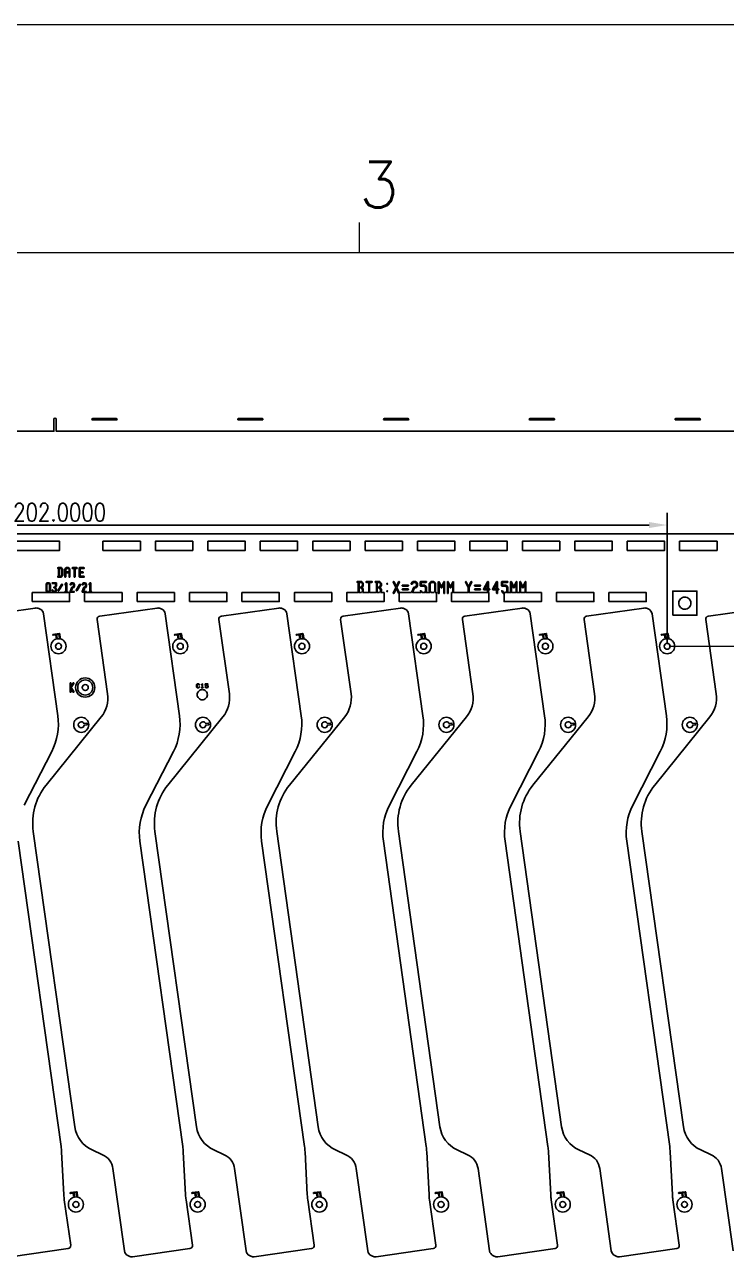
# Model space of a CAD drawing. Header units: millimetres. Extents: x 236 to 1271, y 167 to 899.
# Drawn here: x 525 to 641.4, y 693.9 to 898.9 of the extents above; entities that cross this region are included whole.
import ezdxf

# ---------------------------------------------------------------- set-up
doc = ezdxf.new("R2010")
doc.units = ezdxf.units.MM
doc.header["$LTSCALE"] = 23.1
doc.header["$PDMODE"] = 3
doc.header["$PDSIZE"] = 6
doc.layers.get('0').update_dxf_attribs({"linetype": 'CONTINUOUS'})
doc.layers.get('Defpoints').update_dxf_attribs({"linetype": 'CONTINUOUS'})
doc.layers.add('0PAPERF', color=2, linetype='CONTINUOUS', lineweight=0, plot=False)
doc.layers.add('尺寸線', color=3, linetype='CONTINUOUS', lineweight=0)
doc.styles.add('SIMPLEX', font='simplex.shx')
doc.styles.get("Standard").update_dxf_attribs({"font": 'simplex.shx', "width": 0.8})
doc.dimstyles.get("Standard").update_dxf_attribs({"dimtxt": 3, "dimasz": 3, "dimexe": 2, "dimexo": 0.35, "dimtad": 1, "dimdec": 4, "dimzin": 0, "dimdsep": 46, "dimtxsty": 'Standard', "dimcen": 0.09, "dimazin": 0, "dimtp": 0.01, "dimtm": 0.01, "dimtfac": 1, "dimtofl": 0, "dimtmove": 0, "dimatfit": 3, "dimfxl": 0, "dimtolj": 1, "dimtzin": 0, "dimarcsym": 0})

# ---------------------------------------------------------------- blocks, each defined once
blk = doc.blocks.new('*D5')
at = {"layer": 'Defpoints', "color": 0}
for p in [(631.63, 795.8), (686.58, 795.65), (630.49, 367.1)]:
    blk.add_point(p, dxfattribs=at)
at = {"layer": '尺寸線', "color": 0, "lineweight": -2}
for p, q in [((631.98, 795.79), (688.58, 795.64)), ((685.44, 369.95), (686.57, 792.65)), ((630.84, 367.1), (687.43, 366.95))]:
    blk.add_line(p, q, dxfattribs=at)
at = {"layer": '尺寸線', "color": 0}
for points in [[(687.07, 792.65), (686.07, 792.65), (686.58, 795.65)], [(684.94, 369.95), (685.94, 369.95), (685.43, 366.95)]]:
    blk.add_solid(points, dxfattribs=at)
at = {"layer": '尺寸線', "color": 0, "insert": (683.88, 581.25), "char_height": 3, "attachment_point": 5, "rotation": 89.8475}
blk.add_mtext('\\A1;428.6978', dxfattribs=at)
blk = doc.blocks.new('*D6')
at = {"layer": 'Defpoints', "color": 0}
for p in [(429.63, 815.9), (429.63, 795.8), (631.63, 795.8)]:
    blk.add_point(p, dxfattribs=at)
at = {"layer": '尺寸線', "color": 0, "lineweight": -2}
for p, q in [((429.63, 796.15), (429.63, 817.9)), ((631.63, 796.15), (631.63, 817.9)), ((628.63, 815.9), (432.63, 815.9))]:
    blk.add_line(p, q, dxfattribs=at)
at = {"layer": '尺寸線', "color": 0}
for points in [[(432.63, 816.4), (432.63, 815.4), (429.63, 815.9)], [(628.63, 815.4), (628.63, 816.4), (631.63, 815.9)]]:
    blk.add_solid(points, dxfattribs=at)
at = {"layer": '尺寸線', "color": 0, "insert": (530.81, 818.03), "char_height": 3, "attachment_point": 5}
blk.add_mtext('\\A1;202.0000', dxfattribs=at)

msp = doc.modelspace()

# ---------------------------------------------------------------- linework, layer by layer
at = {"lineweight": 0}
for p, q in [((580.56549, 861.02562), (580.56549, 866.07173)), ((1239.08258, 861.02562), (265.18374, 861.02562))]:
    msp.add_line(p, q, dxfattribs=at)
for p, q in [((530.72131, 807.25504), (530.54747, 807.25504)), ((601.8256, 806.16099), (601.361, 805.31169)), ((603.3256, 806.16099), (602.861, 805.31169)), ((605.80866, 806.1281), (605.80866, 804.6975)), ((607.30866, 806.1281), (607.30866, 804.6975)), ((591.54994, 804.6975), (592.30743, 804.6975))]:
    msp.add_line(p, q)
for points in [[(381.05626, 581.2475, -1), (381.05626, 581.6475), (383.05626, 581.6475), (383.05626, 831.4475), (529.85626, 831.4475), (529.85626, 833.4475, -1), (530.25626, 833.4475), (530.25626, 831.4475), (677.05626, 831.4475), (677.05626, 581.6475), (679.05626, 581.6475, -1), (679.05626, 581.2475), (677.05626, 581.2475), (677.05626, 385.9475), (668.10626, 385.9475), (668.10626, 376.9475), (677.05626, 376.9475), (677.05626, 331.4475), (530.25626, 331.4475), (530.25626, 329.4475, -1), (529.85626, 329.4475), (529.85626, 331.4475), (383.05626, 331.4475), (383.05626, 581.2475)], [(536.25625, 833.3475, -1), (536.25625, 833.5475), (540.25626, 833.5475, -1), (540.25626, 833.3475)], [(560.45625, 833.3475, -1), (560.45625, 833.5475), (564.45627, 833.5475, -1), (564.45627, 833.3475)], [(584.65625, 833.3475, -1), (584.65625, 833.5475), (588.65624, 833.5475, -1), (588.65624, 833.3475)], [(608.85625, 833.3475, -1), (608.85625, 833.5475), (612.85624, 833.5475, -1), (612.85624, 833.3475)], [(633.05625, 833.3475, -1), (633.05625, 833.5475), (637.05625, 833.5475, -1), (637.05625, 833.3475)], [(409.05626, 812.4475, -0.414216), (410.05626, 813.4475, -0.182679), (410.7177, 813.1975), (530.80626, 813.1975), (530.80626, 811.6975), (410.7177, 811.6975, -0.182679), (410.05626, 811.4475, -0.414216)], [(532.94747, 808.69544, -1), (532.94747, 808.84544), (533.29515, 808.84544), (533.64284, 808.84544, -1), (533.64284, 808.69544), (533.37015, 808.69544), (533.37015, 807.33004, -1), (533.22015, 807.33004), (533.22015, 808.69544)], [(534.07247, 807.33004), (534.07247, 808.05024), (534.07247, 808.77044, -0.414241), (534.14747, 808.84544), (534.84284, 808.84544, -1), (534.84284, 808.69544), (534.22247, 808.69544), (534.22247, 808.12524), (534.66899, 808.12524, -1), (534.66899, 807.97524), (534.22247, 807.97524), (534.22247, 807.40504), (534.84284, 807.40504, -1), (534.84284, 807.25504), (534.14747, 807.25504, -0.414241)], [(528.55626, 805.0636), (528.55626, 806.02182, -0.13403), (528.5667, 806.06055), (528.70703, 806.30022, -0.267143), (528.77302, 806.33791), (529.05322, 806.33791, -0.267143), (529.11921, 806.30022), (529.25954, 806.06055, -0.13403), (529.26998, 806.02182), (529.26998, 805.0636, -0.13403), (529.25954, 805.02487), (529.11921, 804.7852, -0.267143), (529.05322, 804.7475), (528.77302, 804.7475, -0.267143), (528.70703, 804.7852), (528.5667, 805.02487, -0.13403)], [(529.5667, 805.02487, -1), (529.69822, 805.10187), (529.81648, 804.8999), (530.00977, 804.8999), (530.11758, 805.08404), (530.11758, 805.28237), (530.00977, 805.46651), (529.91312, 805.46651, -1), (529.91312, 805.61891), (530.00977, 805.61891), (530.11758, 805.80304), (530.11758, 806.18551), (529.63246, 806.18551, -1), (529.63246, 806.33791), (530.19378, 806.33791, -0.414239), (530.26998, 806.26171), (530.26998, 805.7826, -0.13403), (530.25954, 805.74387), (530.14175, 805.54271), (530.25954, 805.34154, -0.13403), (530.26998, 805.30281), (530.26998, 805.0636, -0.13403), (530.25954, 805.02487), (530.11921, 804.7852, -0.267143), (530.05322, 804.7475), (529.77302, 804.7475, -0.267143), (529.70703, 804.7852)], [(530.5667, 805.10187), (531.12803, 806.06055, -1), (531.25954, 805.98354), (530.69822, 805.02487, -1)], [(533.5667, 805.10187), (534.12803, 806.06055, -1), (534.25954, 805.98354), (533.69822, 805.02487, -1)], [(587.73246, 805.77108, -1), (587.73246, 805.92348), (588.62491, 805.92348, -1), (588.62491, 805.77108)], [(599.73246, 805.77108, -1), (599.73246, 805.92348), (600.62491, 805.92348, -1), (600.62491, 805.77108)], [(602.6658, 805.2724), (603.33476, 806.49529, -0.778589), (603.478, 806.45906), (603.478, 805.31169), (603.62491, 805.31169, -1), (603.62491, 805.15929), (603.478, 805.15929), (603.478, 804.6237, -1), (603.3256, 804.6237), (603.3256, 805.15929), (602.73246, 805.15929, -0.571417)], [(587.73246, 805.15929, -1), (587.73246, 805.31169), (588.62491, 805.31169, -1), (588.62491, 805.15929)], [(599.73246, 805.15929, -1), (599.73246, 805.31169), (600.62491, 805.31169, -1), (600.62491, 805.15929)], [(633.55626, 802.9475, 0.414216), (634.55626, 801.9475, 0.414216), (635.55626, 802.9475, 0.414216), (634.55626, 803.9475, 0.414216)], [(526.4342, 765.08964, -0.207998), (528.5655, 772.77447), (537.71274, 784.07073, 0.207969), (538.77802, 787.91254), (537.04566, 800.23893, -0.41437), (537.47106, 800.80376), (546.97505, 802.13945, -0.147928), (547.54724, 802.05065), (547.76776, 801.94433, -0.250656), (548.32401, 801.18276), (550.69967, 784.27906, -0.154616), (549.69458, 778.32304), (545.13552, 769.43569, 0.154617), (544.13043, 763.47967), (551.24987, 712.82217, -0.021814), (551.33341, 711.95424), (551.70816, 704.80515, 0.02121), (551.78833, 703.961), (552.84455, 696.44559, -0.414221), (552.41911, 695.88102), (542.91537, 694.54535, -0.147966), (542.34305, 694.63422), (542.12247, 694.74018, -0.250642), (541.56616, 695.50201), (539.64775, 709.15219, 0.256384), (537.9201, 711.465), (536.1983, 712.24895, -0.256388), (533.31875, 716.10354)], [(546.6342, 765.08964, -0.207998), (548.7655, 772.77447), (557.91274, 784.07073, 0.207969), (558.97802, 787.91254), (557.24566, 800.23893, -0.41437), (557.67106, 800.80376), (567.17505, 802.13945, -0.147928), (567.74724, 802.05065), (567.96776, 801.94433, -0.250656), (568.52401, 801.18276), (570.89967, 784.27906, -0.154616), (569.89458, 778.32304), (565.33552, 769.43569, 0.154617), (564.33043, 763.47967), (571.44987, 712.82217, -0.021814), (571.53341, 711.95424), (571.90816, 704.80515, 0.02121), (571.98833, 703.961), (573.04455, 696.44559, -0.414221), (572.61911, 695.88102), (563.11537, 694.54535, -0.147966), (562.54305, 694.63422), (562.32247, 694.74018, -0.250642), (561.76616, 695.50201), (559.84775, 709.15219, 0.256384), (558.1201, 711.465), (556.3983, 712.24895, -0.256388), (553.51875, 716.10354)], [(566.8342, 765.08964, -0.207998), (568.9655, 772.77447), (578.11274, 784.07073, 0.207969), (579.17802, 787.91254), (577.44566, 800.23893, -0.41437), (577.87106, 800.80376), (587.37505, 802.13945, -0.147928), (587.94724, 802.05065), (588.16776, 801.94433, -0.250656), (588.72401, 801.18276), (591.09967, 784.27906, -0.154616), (590.09458, 778.32304), (585.53552, 769.43569, 0.154617), (584.53043, 763.47967), (591.64987, 712.82217, -0.021814), (591.73341, 711.95424), (592.10816, 704.80515, 0.02121), (592.18833, 703.961), (593.24455, 696.44559, -0.414221), (592.81911, 695.88102), (583.31537, 694.54535, -0.147966), (582.74305, 694.63422), (582.52247, 694.74018, -0.250642), (581.96616, 695.50201), (580.04775, 709.15219, 0.256384), (578.3201, 711.465), (576.5983, 712.24895, -0.256388), (573.71875, 716.10354)], [(587.0342, 765.08964, -0.207998), (589.1655, 772.77447), (598.31274, 784.07073, 0.207969), (599.37802, 787.91254), (597.64566, 800.23893, -0.41437), (598.07106, 800.80376), (607.57505, 802.13945, -0.147928), (608.14724, 802.05065), (608.36776, 801.94433, -0.250656), (608.92401, 801.18276), (611.29967, 784.27906, -0.154616), (610.29458, 778.32304), (605.73552, 769.43569, 0.154617), (604.73043, 763.47967), (611.84987, 712.82217, -0.021814), (611.93341, 711.95424), (612.30816, 704.80515, 0.02121), (612.38833, 703.961), (613.44455, 696.44559, -0.414221), (613.01911, 695.88102), (603.51537, 694.54535, -0.147966), (602.94305, 694.63422), (602.72247, 694.74018, -0.250642), (602.16616, 695.50201), (600.24775, 709.15219, 0.256384), (598.5201, 711.465), (596.7983, 712.24895, -0.256388), (593.91875, 716.10354)], [(607.2342, 765.08964, -0.207998), (609.3655, 772.77447), (618.51274, 784.07073, 0.207969), (619.57802, 787.91254), (617.84566, 800.23893, -0.41437), (618.27106, 800.80376), (627.77505, 802.13945, -0.147928), (628.34724, 802.05065), (628.56776, 801.94433, -0.250656), (629.12401, 801.18276), (631.49967, 784.27906, -0.154616), (630.49458, 778.32304), (625.93552, 769.43569, 0.154617), (624.93043, 763.47967), (632.04987, 712.82217, -0.021814), (632.13341, 711.95424), (632.50816, 704.80515, 0.02121), (632.58833, 703.961), (633.64455, 696.44559, -0.414221), (633.21911, 695.88102), (623.71537, 694.54535, -0.147966), (623.14305, 694.63422), (622.92247, 694.74018, -0.250642), (622.36616, 695.50201), (620.44775, 709.15219, 0.256384), (618.7201, 711.465), (616.9983, 712.24895, -0.256388), (614.11875, 716.10354)], [(529.70452, 797.76858), (530.73741, 797.91374, -0.41424), (530.82212, 797.84991), (530.9189, 797.16131, -1), (530.77036, 797.14043), (530.68402, 797.75476), (530.31611, 797.70306), (530.37825, 797.26088, -1), (530.22971, 797.24), (530.16757, 797.68218), (529.72539, 797.62004, -1)], [(549.90452, 797.76858), (550.93741, 797.91374, -0.41424), (551.02212, 797.84991), (551.1189, 797.16131, -1), (550.97036, 797.14043), (550.88402, 797.75476), (550.51611, 797.70306), (550.57825, 797.26088, -1), (550.42971, 797.24), (550.36757, 797.68218), (549.92539, 797.62004, -1)], [(570.10452, 797.76858), (571.13741, 797.91374, -0.41424), (571.22212, 797.84991), (571.3189, 797.16131, -1), (571.17036, 797.14043), (571.08402, 797.75476), (570.71611, 797.70306), (570.77825, 797.26088, -1), (570.62971, 797.24), (570.56757, 797.68218), (570.12539, 797.62004, -1)], [(590.30452, 797.76858), (591.33741, 797.91374, -0.41424), (591.42212, 797.84991), (591.5189, 797.16131, -1), (591.37036, 797.14043), (591.28402, 797.75476), (590.91611, 797.70306), (590.97825, 797.26088, -1), (590.82971, 797.24), (590.76757, 797.68218), (590.32539, 797.62004, -1)], [(610.50452, 797.76858), (611.53741, 797.91374, -0.41424), (611.62212, 797.84991), (611.7189, 797.16131, -1), (611.57036, 797.14043), (611.48402, 797.75476), (611.11611, 797.70306), (611.17825, 797.26088, -1), (611.02971, 797.24), (610.96757, 797.68218), (610.52539, 797.62004, -1)], [(630.70452, 797.76858), (631.73741, 797.91374, -0.41424), (631.82212, 797.84991), (631.9189, 797.16131, -1), (631.77036, 797.14043), (631.68402, 797.75476), (631.31611, 797.70306), (631.37825, 797.26088, -1), (631.22971, 797.24), (631.16757, 797.68218), (630.72539, 797.62004, -1)], [(530.12663, 795.79566, 0.414217), (530.62663, 795.29566, 0.414217), (531.12663, 795.79566, 0.414217), (530.62663, 796.29566, 0.414217)], [(550.32663, 795.79566, 0.414217), (550.82663, 795.29566, 0.414217), (551.32663, 795.79566, 0.414217), (550.82663, 796.29566, 0.414217)], [(570.52663, 795.79566, 0.414217), (571.02663, 795.29566, 0.414217), (571.52663, 795.79566, 0.414217), (571.02663, 796.29566, 0.414217)], [(590.72663, 795.79566, 0.414217), (591.22663, 795.29566, 0.414217), (591.72663, 795.79566, 0.414217), (591.22663, 796.29566, 0.414217)], [(610.92663, 795.79566, 0.414217), (611.42663, 795.29566, 0.414217), (611.92663, 795.79566, 0.414217), (611.42663, 796.29566, 0.414217)], [(631.12663, 795.79566, 0.414217), (631.62663, 795.29566, 0.414217), (632.12663, 795.79566, 0.414217), (631.62663, 796.29566, 0.414217)], [(534.55626, 788.9475, -0.414217), (535.05626, 789.4475, -0.414217), (535.55626, 788.9475, -0.414217), (535.05626, 788.4475, -0.414217)], [(553.54355, 789.025), (553.54355, 789.42235, -0.200121), (553.55835, 789.45786), (553.65738, 789.55689, -0.200121), (553.69289, 789.57169), (553.89156, 789.57169, -0.200121), (553.92707, 789.55689), (554.02625, 789.4577, -1), (553.95554, 789.38699), (553.87085, 789.47169), (553.7136, 789.47169), (553.64355, 789.40164), (553.64355, 789.04571), (553.7136, 788.97566), (553.87085, 788.97566), (553.95554, 789.06035, -1), (554.02625, 788.98964), (553.92707, 788.89046, -0.200121), (553.89156, 788.87566), (553.69289, 788.87566, -0.200121), (553.65738, 788.89046), (553.55835, 788.98949, -0.200121)], [(554.94355, 789.32301), (554.94355, 789.52169, -0.414253), (554.99355, 789.57169), (555.3909, 789.57169, -1), (555.3909, 789.47169), (555.04355, 789.47169), (555.04355, 789.37301), (555.29156, 789.37301, -0.200121), (555.32707, 789.35821), (555.4261, 789.25918, -0.200121), (555.4409, 789.22367), (555.4409, 789.025, -0.200121), (555.4261, 788.98949), (555.32707, 788.89046, -0.200121), (555.29156, 788.87566), (555.09289, 788.87566, -0.200121), (555.05738, 788.89046), (554.95819, 788.98964, -1), (555.0289, 789.06035), (555.1136, 788.97566), (555.27085, 788.97566), (555.3409, 789.04571), (555.3409, 789.20296), (555.27085, 789.27301), (554.99355, 789.27301, -0.414253)], [(553.63698, 787.75902, -0.414215), (554.48698, 788.60902, -0.414215), (555.33698, 787.75902, -0.414215), (554.48698, 786.90902, -0.414215)], [(533.14606, 782.76545, -0.414215), (534.39606, 784.01545, -0.414215), (535.64606, 782.76545, -0.414215), (534.39606, 781.51545, -0.414215)], [(533.89606, 782.76545, 0.414217), (534.39606, 782.26545, 0.366656), (534.88926, 782.68329), (535.35882, 782.74928), (535.31707, 783.04636), (534.84751, 782.98037, 0.289315), (534.39606, 783.26545, 0.414217)], [(553.34606, 782.76545, -0.414215), (554.59606, 784.01545, -0.414215), (555.84606, 782.76545, -0.414215), (554.59606, 781.51545, -0.414215)], [(554.09606, 782.76545, 0.414217), (554.59606, 782.26545, 0.366656), (555.08926, 782.68329), (555.55882, 782.74928), (555.51707, 783.04636), (555.04751, 782.98037, 0.289315), (554.59606, 783.26545, 0.414217)], [(573.54606, 782.76545, -0.414215), (574.79606, 784.01545, -0.414215), (576.04606, 782.76545, -0.414215), (574.79606, 781.51545, -0.414215)], [(574.29606, 782.76545, 0.414217), (574.79606, 782.26545, 0.366656), (575.28926, 782.68329), (575.75882, 782.74928), (575.71707, 783.04636), (575.24751, 782.98037, 0.289315), (574.79606, 783.26545, 0.414217)], [(593.74606, 782.76545, -0.414215), (594.99606, 784.01545, -0.414215), (596.24606, 782.76545, -0.414215), (594.99606, 781.51545, -0.414215)], [(594.49606, 782.76545, 0.414217), (594.99606, 782.26545, 0.366656), (595.48926, 782.68329), (595.95882, 782.74928), (595.91707, 783.04636), (595.44751, 782.98037, 0.289315), (594.99606, 783.26545, 0.414217)], [(613.94606, 782.76545, -0.414215), (615.19606, 784.01545, -0.414215), (616.44606, 782.76545, -0.414215), (615.19606, 781.51545, -0.414215)], [(614.69606, 782.76545, 0.414217), (615.19606, 782.26545, 0.366656), (615.68926, 782.68329), (616.15882, 782.74928), (616.11707, 783.04636), (615.64751, 782.98037, 0.289315), (615.19606, 783.26545, 0.414217)], [(634.14606, 782.76545, -0.414215), (635.39606, 784.01545, -0.414215), (636.64606, 782.76545, -0.414215), (635.39606, 781.51545, -0.414215)], [(634.89606, 782.76545, 0.414217), (635.39606, 782.26545, 0.366656), (635.88926, 782.68329), (636.35882, 782.74928), (636.31707, 783.04636), (635.84751, 782.98037, 0.289315), (635.39606, 783.26545, 0.414217)], [(532.58781, 705.17935), (533.62071, 705.32451, -0.41424), (533.70541, 705.26068), (533.80219, 704.57208, -1), (533.65365, 704.5512), (533.56731, 705.16553), (533.1994, 705.11383), (533.26155, 704.67165, -1), (533.11301, 704.65077), (533.05086, 705.09295), (532.60868, 705.03081, -1)], [(552.78781, 705.17935), (553.82071, 705.32451, -0.41424), (553.90541, 705.26068), (554.00219, 704.57208, -1), (553.85365, 704.5512), (553.76731, 705.16553), (553.3994, 705.11383), (553.46155, 704.67165, -1), (553.31301, 704.65077), (553.25086, 705.09295), (552.80868, 705.03081, -1)], [(572.98781, 705.17935), (574.02071, 705.32451, -0.41424), (574.10541, 705.26068), (574.20219, 704.57208, -1), (574.05365, 704.5512), (573.96731, 705.16553), (573.5994, 705.11383), (573.66155, 704.67165, -1), (573.51301, 704.65077), (573.45086, 705.09295), (573.00868, 705.03081, -1)], [(593.18781, 705.17935), (594.22071, 705.32451, -0.41424), (594.30541, 705.26068), (594.40219, 704.57208, -1), (594.25365, 704.5512), (594.16731, 705.16553), (593.7994, 705.11383), (593.86155, 704.67165, -1), (593.71301, 704.65077), (593.65086, 705.09295), (593.20868, 705.03081, -1)], [(613.38781, 705.17935), (614.42071, 705.32451, -0.41424), (614.50541, 705.26068), (614.60219, 704.57208, -1), (614.45365, 704.5512), (614.36731, 705.16553), (613.9994, 705.11383), (614.06155, 704.67165, -1), (613.91301, 704.65077), (613.85086, 705.09295), (613.40868, 705.03081, -1)], [(633.58781, 705.17935), (634.62071, 705.32451, -0.41424), (634.70541, 705.26068), (634.80219, 704.57208, -1), (634.65365, 704.5512), (634.56731, 705.16553), (634.1994, 705.11383), (634.26155, 704.67165, -1), (634.11301, 704.65077), (634.05086, 705.09295), (633.60868, 705.03081, -1)], [(533.00992, 703.20643, 0.414217), (533.50992, 702.70643, 0.414217), (534.00992, 703.20643, 0.414217), (533.50992, 703.70643, 0.414217)], [(553.20992, 703.20643, 0.414217), (553.70992, 702.70643, 0.414217), (554.20992, 703.20643, 0.414217), (553.70992, 703.70643, 0.414217)], [(573.40992, 703.20643, 0.414217), (573.90992, 702.70643, 0.414217), (574.40992, 703.20643, 0.414217), (573.90992, 703.70643, 0.414217)], [(593.60992, 703.20643, 0.414217), (594.10992, 702.70643, 0.414217), (594.60992, 703.20643, 0.414217), (594.10992, 703.70643, 0.414217)], [(613.80992, 703.20643, 0.414217), (614.30992, 702.70643, 0.414217), (614.80992, 703.20643, 0.414217), (614.30992, 703.70643, 0.414217)], [(634.00992, 703.20643, 0.414217), (634.50992, 702.70643, 0.414217), (635.00992, 703.20643, 0.414217), (634.50992, 703.70643, 0.414217)]]:
    msp.add_lwpolyline(points, format="xyb", close=True)
for points in [[(668.05626, 577.4475), (668.05626, 585.4475), (657.05626, 585.4475), (657.05626, 693.8075), (657.05626, 792.4475), (668.05626, 792.4475), (668.05626, 800.4475), (657.05626, 800.4475), (657.05626, 809.1975, -0.414215), (655.80626, 810.4475, -0.414215), (657.05626, 811.6975), (657.05626, 814.4475), (403.05626, 814.4475)], [(530.54747, 807.25504, -1), (530.54747, 807.40504), (530.64631, 807.40504), (530.64631, 808.69544), (530.54747, 808.69544, -1), (530.54747, 808.84544), (530.72131, 808.84544), (531.06899, 808.84544, -0.241871), (531.12996, 808.81412), (531.30336, 808.57466, -0.159337), (531.31784, 808.53037), (531.31784, 807.57011, -0.159331), (531.30336, 807.52581), (531.12996, 807.28636, -0.241867), (531.06899, 807.25504), (530.72131, 807.25504)], [(531.67247, 807.33004), (531.67247, 808.05024), (531.67247, 808.53037, -0.159331), (531.68695, 808.57466), (531.86035, 808.81412, -0.241867), (531.92131, 808.84544), (532.26899, 808.84544, -0.241871), (532.32996, 808.81412), (532.50336, 808.57466, -0.159337), (532.51784, 808.53037), (532.51784, 808.05024)], [(532.51784, 808.05024), (532.51784, 807.33004, -1), (532.36784, 807.33004), (532.36784, 807.97524), (531.82247, 807.97524), (531.82247, 807.33004, -1), (531.67247, 807.33004)], [(531.91312, 804.7475), (531.77279, 804.7475, -1), (531.77279, 804.8999), (531.83692, 804.8999), (531.83692, 805.98089, -0.979801), (531.70703, 806.06055)], [(531.70703, 806.06055), (531.84736, 806.30022, -0.76611), (531.98932, 806.26149), (531.98932, 804.8999), (532.05345, 804.8999, -1), (532.05345, 804.7475), (531.91312, 804.7475)], [(532.56165, 804.85185), (532.84197, 805.56998, -0.310671), (532.91312, 805.61891), (533.00977, 805.61891), (533.11758, 805.80304), (533.11758, 806.00138), (533.00977, 806.18551), (532.81648, 806.18551), (532.69822, 805.98354, -1), (532.5667, 806.06055), (532.70703, 806.30022, -0.267143), (532.77302, 806.33791), (533.05322, 806.33791, -0.267143), (533.11921, 806.30022), (533.25954, 806.06055, -0.13403), (533.26998, 806.02182), (533.26998, 805.7826, -0.13403), (533.25954, 805.74387), (533.11921, 805.50421, -0.267143), (533.05322, 805.46651), (532.96517, 805.46651), (532.744, 804.8999)], [(534.56165, 804.85185), (534.84197, 805.56998, -0.310671), (534.91312, 805.61891), (535.00977, 805.61891), (535.11758, 805.80304), (535.11758, 806.00138), (535.00977, 806.18551), (534.81648, 806.18551), (534.69822, 805.98354, -1), (534.5667, 806.06055), (534.70703, 806.30022, -0.267143), (534.77302, 806.33791), (535.05322, 806.33791, -0.267143), (535.11921, 806.30022), (535.25954, 806.06055, -0.13403), (535.26998, 806.02182), (535.26998, 805.7826, -0.13403), (535.25954, 805.74387), (535.11921, 805.50421, -0.267143), (535.05322, 805.46651), (534.96517, 805.46651), (534.744, 804.8999)], [(535.91312, 804.7475), (535.77279, 804.7475, -1), (535.77279, 804.8999), (535.83692, 804.8999), (535.83692, 805.98089, -0.979801), (535.70703, 806.06055)], [(535.70703, 806.06055), (535.84736, 806.30022, -0.76611), (535.98932, 806.26149), (535.98932, 804.8999), (536.05345, 804.8999, -1), (536.05345, 804.7475), (535.91312, 804.7475)], [(578.46266, 803.1975), (578.46266, 804.6975), (580.21349, 804.6975, -0.06311), (580.23246, 804.6999), (580.37937, 804.6999), (580.37937, 805.54138), (580.37937, 806.38286), (580.23246, 806.38286, -1), (580.23246, 806.53526), (580.45557, 806.53526), (580.90159, 806.53526, -0.240361), (580.96336, 806.50397), (581.18647, 806.19807, -0.159612), (581.20111, 806.15296), (581.20111, 805.84749, -0.159612), (581.18647, 805.80237), (580.99611, 805.54138), (581.18647, 805.28039, -0.159612), (581.20111, 805.23528), (581.20111, 804.9298, -0.159612), (581.18647, 804.88469), (581.04994, 804.6975)], [(581.04994, 804.6975), (582.10248, 804.6975), (582.10248, 806.38286), (581.73246, 806.38286, -1), (581.73246, 806.53526), (582.17868, 806.53526), (582.62491, 806.53526, -1), (582.62491, 806.38286), (582.25488, 806.38286), (582.25488, 804.6975), (583.21349, 804.6975, -0.06311), (583.23246, 804.6999), (583.37937, 804.6999), (583.37937, 805.54138), (583.37937, 806.38286), (583.23246, 806.38286, -1), (583.23246, 806.53526), (583.45557, 806.53526), (583.90159, 806.53526, -0.240361), (583.96336, 806.50397), (584.18647, 806.19807, -0.159612), (584.20111, 806.15296), (584.20111, 805.84749, -0.159612), (584.18647, 805.80237), (583.99611, 805.54138), (584.18647, 805.28039, -0.159612), (584.20111, 805.23528), (584.20111, 804.9298, -0.159612), (584.18647, 804.88469), (584.04994, 804.6975)], [(586.16393, 804.65702), (586.59395, 805.54138), (586.16393, 806.42574, -1), (586.30099, 806.49239), (586.67868, 805.71563)], [(586.67868, 805.71563), (587.05638, 806.49239, -1), (587.19344, 806.42574), (586.76341, 805.54138), (587.17375, 804.6975), (589.18361, 804.6975), (589.61008, 805.57454, -0.287753), (589.67868, 805.61758), (589.86306, 805.61758), (590.04871, 805.87211), (590.04871, 806.12833), (589.86306, 806.38286), (589.49431, 806.38286), (589.29402, 806.10827, -1), (589.17089, 806.19807), (589.39401, 806.50397, -0.240361), (589.45578, 806.53526), (589.90159, 806.53526, -0.240361), (589.96336, 806.50397), (590.18647, 806.19807, -0.159612), (590.20111, 806.15296), (590.20111, 805.84749, -0.159612), (590.18647, 805.80237), (589.96336, 805.49648, -0.240361), (589.90159, 805.46518), (589.72636, 805.46518), (589.35424, 804.6999)], [(590.80743, 804.6975), (590.67089, 804.88469, -1), (590.79402, 804.9745), (590.99431, 804.6999), (591.36306, 804.6999), (591.54871, 804.95443), (591.54871, 805.51655), (591.36306, 805.77108), (590.73246, 805.77108, -0.414239), (590.65626, 805.84728), (590.65626, 806.45906, -0.414239), (590.73246, 806.53526), (591.62491, 806.53526, -1), (591.62491, 806.38286), (590.80866, 806.38286), (590.80866, 805.92348), (591.40159, 805.92348, -0.240361), (591.46336, 805.89218), (591.68647, 805.58629, -0.159612), (591.70111, 805.54117), (591.70111, 804.9298, -0.159612), (591.68647, 804.88469), (591.54994, 804.6975)], [(592.30743, 804.6975), (592.17089, 804.88469, -0.159612), (592.15626, 804.9298), (592.15626, 806.15296, -0.159612), (592.17089, 806.19807), (592.39401, 806.50397, -0.240361), (592.45578, 806.53526), (592.90159, 806.53526, -0.240361), (592.96336, 806.50397), (593.18647, 806.19807, -0.159612), (593.20111, 806.15296), (593.20111, 804.9298, -0.159612), (593.18647, 804.88469), (593.04994, 804.6975)], [(593.65626, 804.6237), (593.65626, 806.45906, -0.796906), (593.80107, 806.49222), (594.17868, 805.71564)], [(593.80866, 806.1281), (593.80866, 804.6237, -1), (593.65626, 804.6237)], [(594.54871, 806.1281), (594.24721, 805.50806, -0.625713), (594.11016, 805.50806), (593.80866, 806.1281)], [(594.17868, 805.71564), (594.5563, 806.49222, -0.796918), (594.70111, 806.45906), (594.70111, 804.6237, -1), (594.54871, 804.6237), (594.54871, 806.1281)], [(595.15626, 804.6237), (595.15626, 806.45906, -0.796906), (595.30107, 806.49222), (595.67868, 805.71564)], [(595.30866, 806.1281), (595.30866, 804.6237, -1), (595.15626, 804.6237)], [(596.04871, 806.1281), (595.74721, 805.50806, -0.625713), (595.61016, 805.50806), (595.30866, 806.1281)], [(595.67868, 805.71564), (596.0563, 806.49222, -0.796918), (596.20111, 806.45906), (596.20111, 804.6975), (598.60248, 804.6975), (598.60248, 805.52384), (598.16393, 806.42574, -1), (598.30099, 806.49239), (598.67868, 805.71564)], [(598.67868, 805.71564), (599.05638, 806.49239, -1), (599.19344, 806.42574), (598.75488, 805.52384), (598.75488, 804.6975), (601.8256, 804.6975), (601.8256, 805.15929), (601.23246, 805.15929, -0.571417), (601.1658, 805.2724), (601.83476, 806.49529, -0.778589), (601.978, 806.45906), (601.978, 805.31169), (602.12491, 805.31169, -1), (602.12491, 805.15929), (601.978, 805.15929), (601.978, 804.6975), (602.06266, 804.6975), (602.06266, 803.1975), (595.86266, 803.1975), (595.86266, 804.6975), (596.04871, 804.6975), (596.04871, 806.1281)], [(607.67868, 805.71564), (608.0563, 806.49222, -0.796918), (608.20111, 806.45906), (608.20111, 804.6975), (610.76266, 804.6975), (610.76266, 803.1975), (604.56266, 803.1975), (604.56266, 804.5475), (604.45578, 804.5475, -0.240361), (604.39401, 804.5788), (604.17089, 804.88469, -1), (604.29402, 804.9745), (604.49431, 804.6999), (604.86306, 804.6999), (605.04871, 804.95443), (605.04871, 805.51655), (604.86306, 805.77108), (604.23246, 805.77108, -0.414239), (604.15626, 805.84728)], [(604.15626, 805.84728), (604.15626, 806.45906, -0.414239), (604.23246, 806.53526), (605.12491, 806.53526, -1), (605.12491, 806.38286), (604.30866, 806.38286), (604.30866, 805.92348), (604.90159, 805.92348, -0.240361), (604.96336, 805.89218), (605.18647, 805.58629, -0.159612), (605.20111, 805.54117), (605.20111, 804.9298, -0.159612), (605.18647, 804.88469), (605.04994, 804.6975)], [(605.04994, 804.6975), (605.65626, 804.6975), (605.65626, 806.45906, -0.796906), (605.80107, 806.49222), (606.17868, 805.71564)], [(606.54871, 806.1281), (606.24721, 805.50806, -0.625713), (606.11016, 805.50806), (605.80866, 806.1281)], [(606.17868, 805.71564), (606.5563, 806.49222, -0.796918), (606.70111, 806.45906), (606.70111, 804.6975), (607.15626, 804.6975), (607.15626, 806.45906, -0.796906), (607.30107, 806.49222), (607.67868, 805.71564)], [(608.04871, 806.1281), (607.74721, 805.50806, -0.625713), (607.61016, 805.50806), (607.30866, 806.1281)], [(532.744, 804.8999), (533.19378, 804.8999, -1), (533.19378, 804.7475), (532.63246, 804.7475, -0.529907), (532.56165, 804.85185)], [(534.744, 804.8999), (535.19378, 804.8999, -1), (535.19378, 804.7475), (534.63246, 804.7475, -0.529907), (534.56165, 804.85185)], [(586.67868, 805.36713), (586.30099, 804.59038, -1), (586.16393, 804.65702)], [(593.04994, 804.6975), (593.36266, 804.6975), (593.36266, 803.1975), (587.16266, 803.1975), (587.16266, 804.55751, -0.433648), (587.05638, 804.59038), (586.67868, 805.36713)], [(589.35424, 804.6999), (590.12491, 804.6999, -0.063141), (590.14388, 804.6975), (590.80743, 804.6975)], [(517.27106, 800.80376), (526.77505, 802.13945, -0.147928), (527.34724, 802.05065), (527.56776, 801.94433, -0.250656), (528.12401, 801.18276), (530.49967, 784.27906, -0.154616), (529.49458, 778.32304), (524.93552, 769.43569, 0.154617)], [(642.56616, 695.50201), (640.64775, 709.15219, 0.256384), (638.9201, 711.465), (637.1983, 712.24895, -0.256388), (634.31875, 716.10354), (627.4342, 765.08964, -0.207998), (629.5655, 772.77447), (638.71274, 784.07073, 0.207969), (639.77802, 787.91254), (638.04566, 800.23893, -0.41437), (638.47106, 800.80376), (647.97505, 802.13945, -0.147928)], [(532.54224, 788.22202), (532.54224, 789.66242, -1), (532.69224, 789.66242), (532.69224, 789.18307)], [(532.69224, 789.18307), (533.05219, 789.705, -1), (533.17567, 789.61984), (532.70834, 788.94222), (533.17567, 788.2646, -1), (533.05219, 788.17944), (532.69224, 788.70137)], [(554.44222, 789.40098), (554.42824, 789.38699, -1), (554.35753, 789.4577)], [(554.49222, 788.87566), (554.39289, 788.87566, -1), (554.39289, 788.97566), (554.44222, 788.97566), (554.44222, 789.40098)], [(554.35753, 789.4577), (554.45671, 789.55689, -0.669786), (554.54222, 789.52169), (554.54222, 788.97566), (554.59156, 788.97566, -1), (554.59156, 788.87566), (554.49222, 788.87566)], [(532.69224, 788.70137), (532.69224, 788.22202, -1), (532.54224, 788.22202)], [(523.93043, 763.47967), (531.04987, 712.82217, -0.021814), (531.13341, 711.95424), (531.50816, 704.80515, 0.02121), (531.58833, 703.961), (532.64455, 696.44559, -0.414221), (532.21911, 695.88102), (522.71537, 694.54535, -0.147966)]]:
    msp.add_lwpolyline(points, format="xyb")
for points in [[(538.00626, 811.6975), (538.00626, 813.1975), (544.20626, 813.1975), (544.20626, 811.6975)], [(546.70626, 811.6975), (546.70626, 813.1975), (552.90626, 813.1975), (552.90626, 811.6975)], [(555.40626, 811.6975), (555.40626, 813.1975), (561.60626, 813.1975), (561.60626, 811.6975)], [(564.10626, 811.6975), (564.10626, 813.1975), (570.30626, 813.1975), (570.30626, 811.6975)], [(572.80626, 811.6975), (572.80626, 813.1975), (579.00626, 813.1975), (579.00626, 811.6975)], [(581.50626, 811.6975), (581.50626, 813.1975), (587.70626, 813.1975), (587.70626, 811.6975)], [(590.20626, 811.6975), (590.20626, 813.1975), (596.40626, 813.1975), (596.40626, 811.6975)], [(598.90626, 811.6975), (598.90626, 813.1975), (605.10626, 813.1975), (605.10626, 811.6975)], [(607.60626, 811.6975), (607.60626, 813.1975), (613.80626, 813.1975), (613.80626, 811.6975)], [(616.30626, 811.6975), (616.30626, 813.1975), (622.50626, 813.1975), (622.50626, 811.6975)], [(625.00626, 811.6975), (625.00626, 813.1975), (631.20626, 813.1975), (631.20626, 811.6975)], [(633.70626, 811.6975), (633.70626, 813.1975), (639.90626, 813.1975), (639.90626, 811.6975)], [(530.79631, 807.40504), (531.03071, 807.40504), (531.16784, 807.59441), (531.16784, 808.50607), (531.03071, 808.69544), (530.79631, 808.69544)], [(531.82247, 808.12524), (532.36784, 808.12524), (532.36784, 808.50607), (532.23071, 808.69544), (531.9596, 808.69544), (531.82247, 808.50607)], [(528.70866, 805.08404), (528.81648, 804.8999), (529.00977, 804.8999), (529.11758, 805.08404), (529.11758, 806.00138), (529.00977, 806.18551), (528.81648, 806.18551), (528.70866, 806.00138)], [(580.53177, 805.61758), (580.86306, 805.61758), (581.04871, 805.87211), (581.04871, 806.12833), (580.86306, 806.38286), (580.53177, 806.38286)], [(580.53177, 804.6999), (580.86306, 804.6999), (581.04871, 804.95443), (581.04871, 805.21065), (580.86306, 805.46518), (580.53177, 805.46518)], [(583.53177, 805.61758), (583.86306, 805.61758), (584.04871, 805.87211), (584.04871, 806.12833), (583.86306, 806.38286), (583.53177, 806.38286)], [(583.53177, 804.6999), (583.86306, 804.6999), (584.04871, 804.95443), (584.04871, 805.21065), (583.86306, 805.46518), (583.53177, 805.46518)], [(592.30866, 804.95443), (592.49431, 804.6999), (592.86306, 804.6999), (593.04871, 804.95443), (593.04871, 806.12833), (592.86306, 806.38286), (592.49431, 806.38286), (592.30866, 806.12833)], [(526.26266, 803.1975), (526.26266, 804.6975), (532.46266, 804.6975), (532.46266, 803.1975)], [(534.96266, 803.1975), (534.96266, 804.6975), (541.16266, 804.6975), (541.16266, 803.1975)], [(543.66266, 803.1975), (543.66266, 804.6975), (549.86266, 804.6975), (549.86266, 803.1975)], [(552.36266, 803.1975), (552.36266, 804.6975), (558.56266, 804.6975), (558.56266, 803.1975)], [(561.06266, 803.1975), (561.06266, 804.6975), (567.26266, 804.6975), (567.26266, 803.1975)], [(569.76266, 803.1975), (569.76266, 804.6975), (575.96266, 804.6975), (575.96266, 803.1975)], [(613.26266, 803.1975), (613.26266, 804.6975), (619.46266, 804.6975), (619.46266, 803.1975)], [(621.96266, 803.1975), (621.96266, 804.6975), (628.16266, 804.6975), (628.16266, 803.1975)], [(632.55626, 800.9475), (632.55626, 804.9475), (636.55626, 804.9475), (636.55626, 800.9475)]]:
    msp.add_lwpolyline(points, close=True)
for points in [[(601.361, 805.31169), (601.8256, 805.31169), (601.8256, 806.16099)], [(602.861, 805.31169), (603.3256, 805.31169), (603.3256, 806.16099)], [(605.80866, 804.6975), (606.54871, 804.6975), (606.54871, 806.1281)], [(607.30866, 804.6975), (608.04871, 804.6975), (608.04871, 806.1281)], [(584.04994, 804.6975), (584.66266, 804.6975), (584.66266, 803.1975), (578.46266, 803.1975)]]:
    msp.add_lwpolyline(points)
for centre, radius in [((585.17868, 806.15317), 0.0762), ((585.17868, 804.92959), 0.0762), ((530.62663, 795.79566), 1.25), ((550.82663, 795.79566), 1.25), ((571.02663, 795.79566), 1.25), ((591.22663, 795.79566), 1.25), ((611.42663, 795.79566), 1.25), ((631.62663, 795.79566), 1.25), ((535.05626, 788.9475), 1.6), ((535.05626, 788.9475), 1.25), ((533.50992, 703.20643), 1.25), ((553.70992, 703.20643), 1.25), ((573.90992, 703.20643), 1.25), ((594.10992, 703.20643), 1.25), ((614.30992, 703.20643), 1.25), ((634.50992, 703.20643), 1.25)]:
    msp.add_circle(centre, radius)
at = {"layer": '0PAPERF', "lineweight": 0}
msp.add_line((1270.88047, 898.88662), (236.16504, 898.88662), dxfattribs=at)

# ---------------------------------------------------------------- texts
at = {"lineweight": 0, "style": 'SIMPLEX'}
msp.add_text('3', height=7.56916, dxfattribs=at).set_placement((580.56549, 868.59479))

# ---------------------------------------------------------------- dimensions: what is measured, and where the dimension line sits
at = {"layer": '尺寸線'}
for base, p1, p2, angle, picture, middle in [((429.62663, 815.90247), (631.62663, 795.79566), (429.62663, 795.79566), 180, '*D6', (530.80626, 815.90247)), ((686.57505, 795.64945), (630.48588, 367.09934), (631.62663, 795.79566), 89.8475384, '*D5', (686.00454, 581.2475))]:
    dim = msp.add_linear_dim(base=base, p1=p1, p2=p2, angle=angle, dimstyle='Standard', dxfattribs=at)
    dim.commit()
    dim.dimension.update_dxf_attribs({"geometry": picture, "text_midpoint": middle, "dimtype": 161})

doc.saveas('drawing.dxf')
